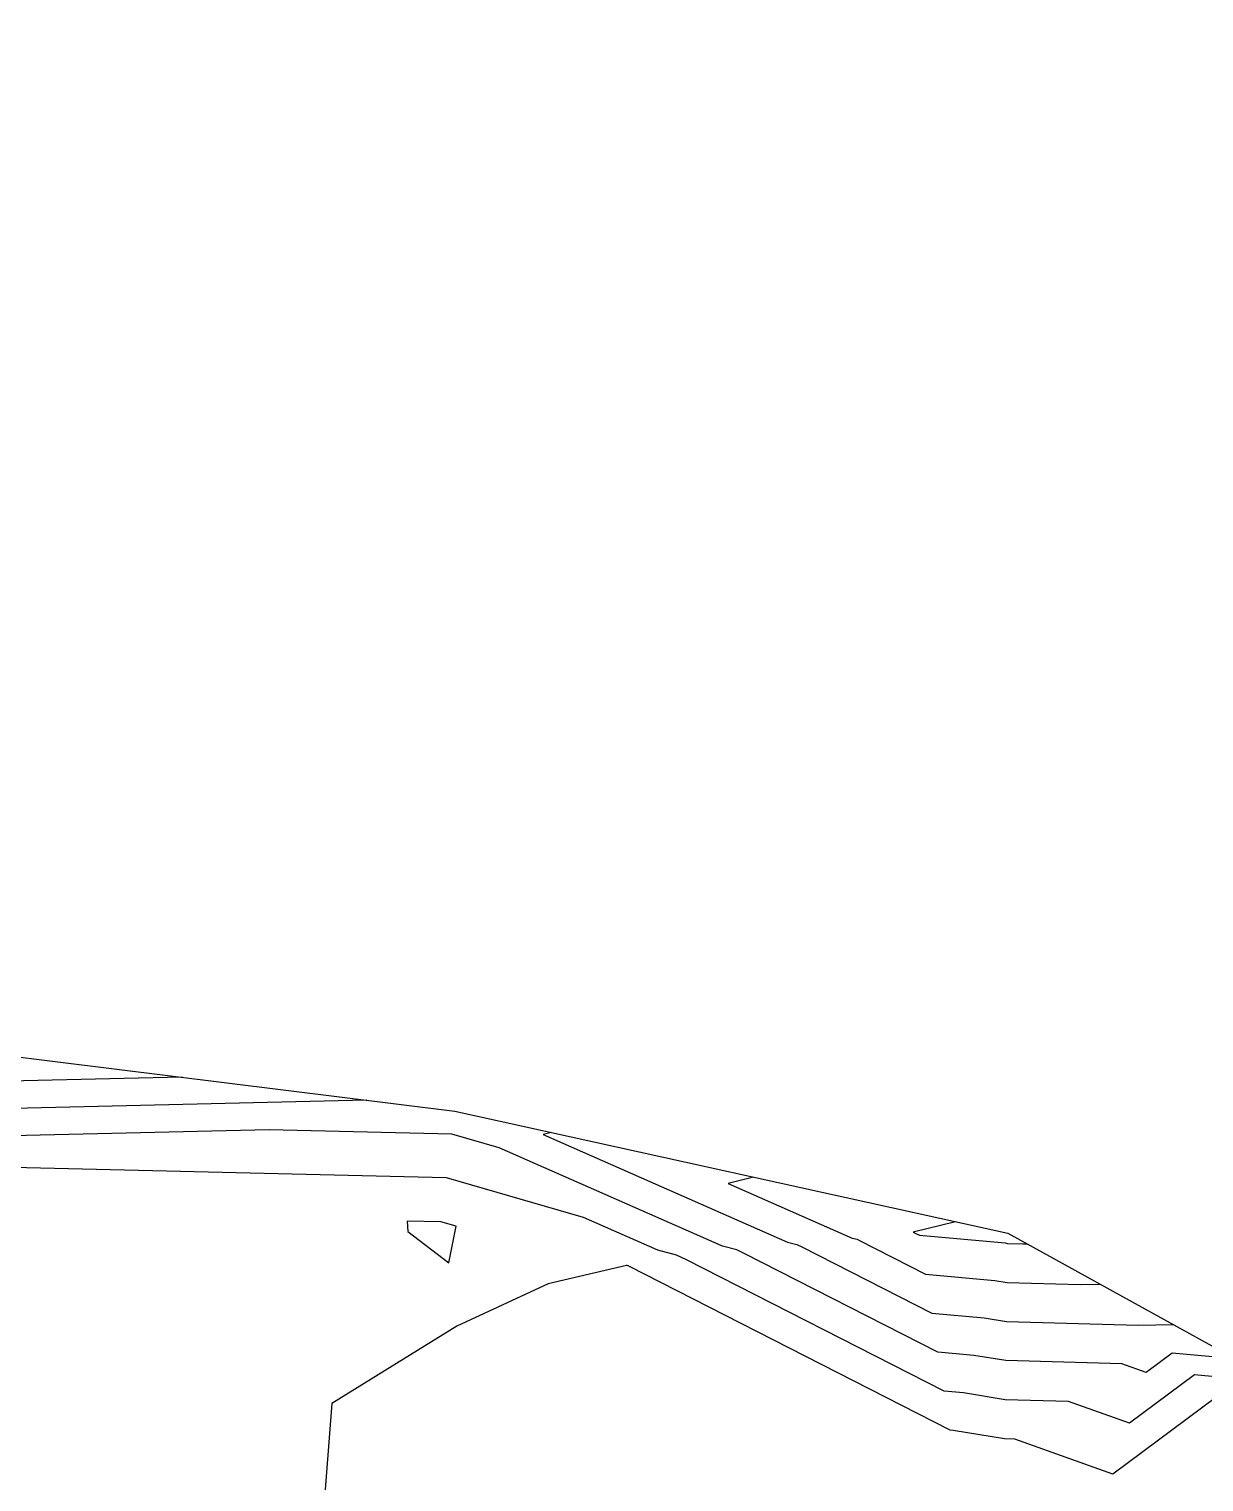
# Model space of a CAD drawing. Header units: metres. Extents: x 483462 to 484492, y 8428718 to 8429266.
# Drawn here: x 484190.8 to 484316.9, y 8428933.3 to 8429089.3 of the extents above; entities that cross this region are included whole.
import ezdxf

# ---------------------------------------------------------------- set-up
doc = ezdxf.new("R2010")
doc.units = ezdxf.units.M
for name, color, linetype in [('C-TINN-BNDY', 110, 'Continuous'), ('C-TOPO-MAJR', 9, 'Continuous'), ('C-TOPO-MINR', 8, 'Continuous')]:
    doc.layers.add(name, color=color, linetype=linetype)

msp = doc.modelspace()

# ---------------------------------------------------------------- linework, layer by layer
at = {"layer": 'C-TINN-BNDY', "color": 110, "linetype": 'Continuous', "lineweight": -3, "flags": 128}
msp.add_lwpolyline([(483947.65, 8429089.26), (483976, 8429072.48), (483997.03, 8429059.53), (484063.48, 8428995.89), (484092.31, 8428969.07), (484144.96, 8428984.47), (484236.51, 8428973.11), (484295.83, 8428959.99), (484318.75, 8428947.35)], dxfattribs=at)
at = {"layer": 'C-TOPO-MAJR', "color": 9, "linetype": 'Continuous', "lineweight": -3, "elevation": 1190, "flags": 128}
msp.add_lwpolyline([(484319.58, 8428944.45), (484315.87, 8428944.8), (484308.9, 8428939.6), (484302.33, 8428941.94), (484295.54, 8428942.12), (484291.07, 8428942.86), (484289, 8428943.04), (484261.37, 8428957.15), (484260.3, 8428957.66), (484258.28, 8428958.17), (484250.31, 8428961.68), (484235.6, 8428965.93), (484235.59, 8428965.93), (484178.51, 8428967.3)], dxfattribs=at)
at = {"layer": 'C-TOPO-MINR', "color": 8, "linetype": 'Continuous', "lineweight": -3, "flags": 128}
for points, elevation in [([(484207.24, 8428976.74), (484207.22, 8428976.74), (484157.77, 8428975.59)], 1196), ([(484227.06, 8428974.28), (484227.03, 8428974.28), (484161.85, 8428972.76)], 1194), ([(484318.96, 8428946.61), (484313.47, 8428947.13), (484310.68, 8428945.05), (484308.06, 8428945.99), (484295.61, 8428946.32), (484292.19, 8428946.88), (484288.33, 8428947.23), (484267.56, 8428957.84), (484266.75, 8428958.22), (484265.23, 8428958.6), (484241.25, 8428969.18), (484236.19, 8428970.64), (484236.18, 8428970.64), (484216.59, 8428971.11), (484165.93, 8428969.93)], 1192), ([(484246.85, 8428970.82), (484245.97, 8428970.6), (484272.18, 8428959.04), (484273.2, 8428958.78), (484273.74, 8428958.53), (484287.67, 8428951.42), (484293.31, 8428950.91), (484295.68, 8428950.52), (484309.8, 8428950.14), (484313.59, 8428950.19)], 1194), ([(484268.54, 8428966.03), (484265.82, 8428965.35), (484279.14, 8428959.48), (484279.66, 8428959.35), (484279.93, 8428959.22), (484287, 8428955.6), (484294.43, 8428954.93), (484295.75, 8428954.71), (484303.61, 8428954.5), (484305.73, 8428954.53)], 1196), ([(484290.23, 8428961.23), (484285.67, 8428960.1), (484286.09, 8428959.91), (484286.11, 8428959.91), (484286.12, 8428959.91), (484286.34, 8428959.79), (484295.54, 8428958.96), (484295.81, 8428958.91), (484297.43, 8428958.87), (484297.86, 8428958.87)], 1198), ([(484318.28, 8428942.48), (484307.11, 8428934.14), (484296.6, 8428937.89), (484295.47, 8428937.92), (484289.96, 8428938.83), (484289.66, 8428938.86), (484255.18, 8428956.46), (484254.94, 8428956.57), (484254.91, 8428956.55), (484246.53, 8428954.55), (484236.73, 8428950.04), (484223.3, 8428941.72), (484222.09, 8428926.04)], 1188)]:
    msp.add_lwpolyline(points, dxfattribs=dict(at, elevation=elevation))
at = {"layer": 'C-TOPO-MINR', "color": 8, "linetype": 'Continuous', "lineweight": -3, "elevation": 1188, "flags": 128}
msp.add_lwpolyline([(484235, 8428961.22), (484235, 8428961.22), (484231.41, 8428961.3), (484231.47, 8428960.2), (484235.87, 8428956.81), (484236.66, 8428960.74), (484235, 8428961.22)], close=True, dxfattribs=at)

doc.saveas('drawing.dxf')
